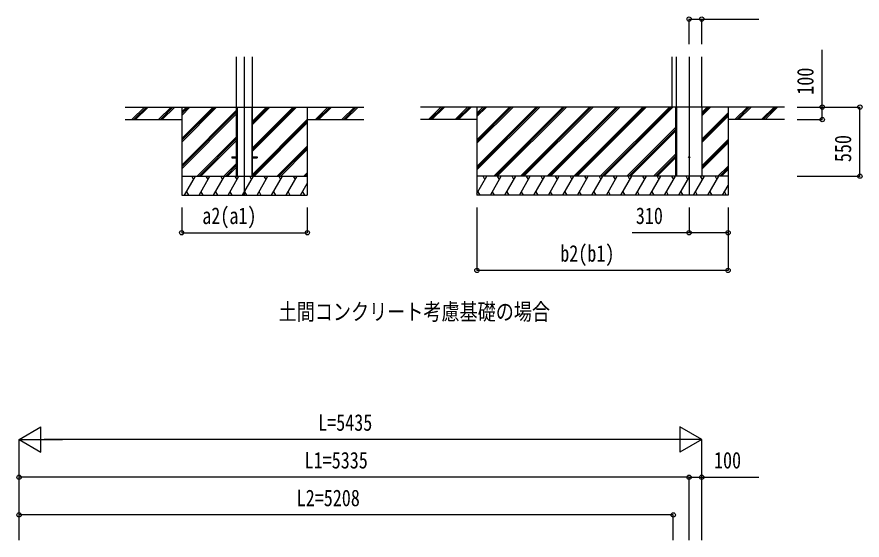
# Model space of a CAD drawing. Units: millimetres, scale not verified. Extents: x -16820 to 16820, y -11880 to 11880.
# Drawn here: x 1323 to 8052, y -4130 to 32 of the extents above; entities that cross this region are included whole.
import ezdxf
from ezdxf.enums import TextEntityAlignment as Align

# ---------------------------------------------------------------- set-up
doc = ezdxf.new("R2010")
doc.units = ezdxf.units.MM
doc.header["$LTSCALE"] = 50
for name, color, linetype in [('0-2_USER1', 3, 'Continuous'), ('0-3_YKK_12', 2, 'Continuous'), ('0-5_YKK_A1', 4, 'Continuous'), ('0-6_YKK_D', 6, 'Continuous')]:
    doc.layers.add(name, color=color, linetype=linetype)
doc.styles.add('ＭＳ ゴシック', font='')
doc.styles.get('ＭＳ ゴシック').set_extended_font_data('MS Gothic')

msp = doc.modelspace()

# ---------------------------------------------------------------- linework, layer by layer
at = {"layer": '0-3_YKK_12'}
for p, q in [((3135.08, -1385), (3135.08, -285)), ((6675.08, -285), (6675.08, -1385))]:
    msp.add_line(p, q, dxfattribs=at)
at = {"layer": '0-5_YKK_A1'}
for p, q in [((3072.58, -1235), (3072.58, -285)), ((3197.58, -1235), (3197.58, -285)), ((6540.08, -685), (6540.08, -285)), ((6575.08, -685), (6575.08, -285)), ((6775.08, -685), (6775.08, -285)), ((2185.08, -685), (3072.58, -685)), ((2239.41, -785), (2339.41, -685)), ((2253.55, -785), (2353.55, -685)), ((2267.7, -785), (2367.7, -685)), ((2451.54, -785), (2551.54, -685)), ((2465.69, -785), (2565.69, -685)), ((2479.83, -785), (2579.83, -685)), ((2635.08, -685), (2635.08, -1385)), ((2899.05, -685), (2635.08, -948.97)), ((2686.92, -685), (2635.08, -736.84)), ((2884.91, -685), (2635.08, -934.83)), ((2913.19, -685), (2635.08, -963.11)), ((2672.78, -685), (2635.08, -722.7)), ((2701.06, -685), (2635.08, -750.98)), ((3072.58, -709.46), (2635.08, -1146.96)), ((3072.58, -723.6), (2635.08, -1161.1)), ((3072.58, -737.75), (2635.08, -1175.25)), ((3072.58, -685), (3197.58, -685)), ((3074.28, -685), (3074.28, -1235)), ((3077.78, -685), (3077.78, -1235)), ((3192.38, -685), (3192.38, -1235)), ((3195.88, -685), (3195.88, -1235)), ((3197.58, -685), (4085.08, -685)), ((3535.45, -685), (3197.58, -1022.87)), ((3323.32, -685), (3197.58, -810.74)), ((3521.31, -685), (3197.58, -1008.73)), ((3549.59, -685), (3197.58, -1037.01)), ((3309.17, -685), (3197.58, -796.59)), ((3337.46, -685), (3197.58, -824.88)), ((3635.08, -685), (3635.08, -1385)), ((3799.1, -685), (3699.1, -785)), ((3813.24, -685), (3713.24, -785)), ((3827.38, -685), (3727.38, -785)), ((4011.23, -685), (3911.23, -785)), ((4025.37, -685), (3925.37, -785)), ((4039.51, -685), (3939.51, -785)), ((7435.08, -685), (4535.08, -685)), ((4699.1, -685), (4599.1, -785)), ((4713.24, -685), (4613.24, -785)), ((4727.38, -685), (4627.38, -785)), ((4911.23, -685), (4811.23, -785)), ((4925.37, -685), (4825.37, -785)), ((4939.51, -685), (4839.51, -785)), ((4985.08, -685), (4985.08, -1385)), ((5471.45, -685), (4985.08, -1171.37)), ((5259.32, -685), (4985.08, -959.24)), ((5047.18, -685), (4985.08, -747.1)), ((5457.31, -685), (4985.08, -1157.23)), ((5485.59, -685), (4985.08, -1185.51)), ((5245.17, -685), (4985.08, -945.09)), ((5273.46, -685), (4985.08, -973.38)), ((5033.04, -685), (4985.08, -732.96)), ((5061.33, -685), (4985.08, -761.25)), ((5669.44, -685), (5119.44, -1235)), ((5683.58, -685), (5133.58, -1235)), ((5697.72, -685), (5147.72, -1235)), ((5881.57, -685), (5331.57, -1235)), ((5895.71, -685), (5345.71, -1235)), ((5909.85, -685), (5359.85, -1235)), ((6093.7, -685), (5543.7, -1235)), ((6107.84, -685), (5557.84, -1235)), ((6121.99, -685), (5571.99, -1235)), ((6305.83, -685), (5755.83, -1235)), ((6319.98, -685), (5769.98, -1235)), ((6334.12, -685), (5784.12, -1235)), ((6517.97, -685), (5967.97, -1235)), ((6532.11, -685), (5982.11, -1235)), ((6546.25, -685), (5996.25, -1235)), ((6566.08, -685), (6566.08, -1235)), ((6575.08, -685), (6575.08, -1235)), ((6775.08, -685), (6775.08, -1235)), ((6831.92, -685), (6775.08, -741.84)), ((6817.78, -685), (6775.08, -727.7)), ((6846.06, -685), (6775.08, -755.98)), ((6985.08, -729.83), (6775.08, -939.83)), ((6985.08, -685), (6985.08, -1385)), ((7039.41, -785), (7139.41, -685)), ((7053.55, -785), (7153.55, -685)), ((7067.7, -785), (7167.7, -685)), ((7251.54, -785), (7351.54, -685)), ((7265.69, -785), (7365.69, -685)), ((7279.83, -785), (7379.83, -685)), ((2185.08, -785), (2635.08, -785)), ((3635.08, -783.36), (3197.58, -1220.86)), ((3635.08, -797.5), (3197.58, -1235)), ((3635.08, -785), (4085.08, -785)), ((4985.08, -785), (4535.08, -785)), ((6985.08, -743.97), (6775.08, -953.97)), ((6985.08, -758.11), (6775.08, -968.11)), ((7435.08, -785), (6985.08, -785)), ((3635.08, -811.64), (3211.72, -1235)), ((6566.08, -849.02), (6180.1, -1235)), ((6566.08, -863.16), (6194.24, -1235)), ((3072.58, -921.59), (2759.17, -1235)), ((3072.58, -935.74), (2773.32, -1235)), ((6566.08, -877.3), (6208.38, -1235)), ((6985.08, -941.96), (6775.08, -1151.96)), ((3072.58, -949.88), (2787.46, -1235)), ((3635.08, -995.49), (3395.57, -1235)), ((6985.08, -956.1), (6775.08, -1166.1)), ((6985.08, -970.25), (6775.08, -1180.25)), ((3635.08, -1009.63), (3409.71, -1235)), ((3635.08, -1023.77), (3423.85, -1235)), ((6566.08, -1061.15), (6392.23, -1235)), ((6566.08, -1075.29), (6406.37, -1235)), ((3072.58, -1133.73), (2971.31, -1235)), ((3035.08, -1080.5), (3035.08, -1089.5)), ((3035.08, -1080.5), (3072.58, -1080.5)), ((3035.08, -1089.5), (3072.58, -1089.5)), ((3197.58, -1080.5), (3235.08, -1080.5)), ((3197.58, -1089.5), (3235.08, -1089.5)), ((3235.08, -1080.5), (3235.08, -1089.5)), ((6566.08, -1089.43), (6420.51, -1235)), ((3072.58, -1147.87), (2985.45, -1235)), ((3072.58, -1162.01), (2999.59, -1235)), ((3635.08, -1207.62), (3607.7, -1235)), ((6985.08, -1154.09), (6904.17, -1235)), ((6985.08, -1168.24), (6918.32, -1235)), ((6985.08, -1182.38), (6932.46, -1235)), ((2635.08, -1235), (3635.08, -1235)), ((2658.2, -1385), (2744.8, -1235)), ((2729.8, -1260.98), (2714.8, -1235)), ((2773.67, -1385), (2860.27, -1235)), ((2845.27, -1260.98), (2830.27, -1235)), ((2889.14, -1385), (2975.74, -1235)), ((2960.74, -1260.98), (2945.74, -1235)), ((3004.61, -1385), (3091.21, -1235)), ((3076.21, -1260.98), (3061.21, -1235)), ((3120.08, -1385), (3206.68, -1235)), ((3191.68, -1260.98), (3176.68, -1235)), ((3235.55, -1385), (3322.15, -1235)), ((3307.15, -1260.98), (3292.15, -1235)), ((3351.02, -1385), (3437.62, -1235)), ((3407.62, -1235), (3422.62, -1260.98)), ((3466.49, -1385), (3553.09, -1235)), ((3523.09, -1235), (3538.09, -1260.98)), ((3635.08, -1221.76), (3621.84, -1235)), ((6985.08, -1235), (4985.08, -1235)), ((4985.08, -1371.93), (5064.14, -1235)), ((5049.14, -1260.98), (5034.14, -1235)), ((5093.01, -1385), (5179.61, -1235)), ((5164.61, -1260.98), (5149.61, -1235)), ((5208.48, -1385), (5295.08, -1235)), ((5280.08, -1260.98), (5265.08, -1235)), ((5323.95, -1385), (5410.55, -1235)), ((5395.55, -1260.98), (5380.55, -1235)), ((5439.42, -1385), (5526.02, -1235)), ((5511.02, -1260.98), (5496.02, -1235)), ((5554.89, -1385), (5641.49, -1235)), ((5626.49, -1260.98), (5611.49, -1235)), ((5670.36, -1385), (5756.96, -1235)), ((5726.96, -1235), (5741.96, -1260.98)), ((5785.83, -1385), (5872.43, -1235)), ((5842.43, -1235), (5857.43, -1260.98)), ((5901.3, -1385), (5987.9, -1235)), ((5957.9, -1235), (5972.9, -1260.98)), ((6016.77, -1385), (6103.37, -1235)), ((6088.37, -1260.98), (6073.37, -1235)), ((6132.24, -1385), (6218.84, -1235)), ((6203.84, -1260.98), (6188.84, -1235)), ((6247.71, -1385), (6334.31, -1235)), ((6304.31, -1235), (6319.31, -1260.98)), ((6363.18, -1385), (6449.78, -1235)), ((6419.78, -1235), (6434.78, -1260.98)), ((6478.65, -1385), (6565.25, -1235)), ((6535.25, -1235), (6550.25, -1260.98)), ((6775.08, -1235), (6566.08, -1235)), ((6594.12, -1385), (6680.72, -1235)), ((6665.72, -1260.98), (6650.72, -1235)), ((6709.59, -1385), (6796.19, -1235)), ((6781.19, -1260.98), (6766.19, -1235)), ((6825.06, -1385), (6911.66, -1235)), ((6881.66, -1235), (6896.66, -1260.98)), ((3581.96, -1385), (3635.08, -1292.99)), ((6940.53, -1385), (6985.08, -1307.83)), ((2635.08, -1385), (3635.08, -1385)), ((2673.2, -1359.02), (2688.2, -1385)), ((2788.67, -1359.02), (2803.67, -1385)), ((2904.14, -1359.02), (2919.14, -1385)), ((3019.61, -1359.02), (3034.61, -1385)), ((3135.08, -1359.02), (3150.08, -1385)), ((3250.55, -1359.02), (3265.55, -1385)), ((3366.02, -1359.02), (3381.02, -1385)), ((3481.49, -1359.02), (3496.49, -1385)), ((3596.96, -1359.02), (3611.96, -1385)), ((6985.08, -1385), (4985.08, -1385)), ((4992.53, -1359.02), (5007.53, -1385)), ((5108, -1359.02), (5123, -1385)), ((5223.48, -1359.02), (5238.47, -1385)), ((5338.95, -1359.02), (5353.95, -1385)), ((5454.42, -1359.02), (5469.42, -1385)), ((5569.89, -1359.02), (5584.88, -1385)), ((5685.36, -1359.02), (5700.35, -1385)), ((5800.83, -1359.02), (5815.82, -1385)), ((5916.3, -1359.02), (5931.29, -1385)), ((6031.77, -1359.02), (6046.77, -1385)), ((6147.24, -1359.02), (6162.24, -1385)), ((6262.71, -1359.02), (6277.7, -1385)), ((6378.18, -1359.02), (6393.17, -1385)), ((6493.65, -1359.02), (6508.64, -1385)), ((6609.12, -1359.02), (6624.12, -1385)), ((6724.59, -1359.02), (6739.59, -1385)), ((6840.06, -1359.02), (6855.05, -1385)), ((6955.53, -1359.02), (6970.52, -1385))]:
    msp.add_line(p, q, dxfattribs=at)
msp.add_circle((6675.08, -1085), 4.5, dxfattribs=at)
at = {"layer": '0-6_YKK_D'}
for p, q in [((6675.08, -185), (6675.08, 16)), ((6775.08, -185), (6775.08, 16)), ((7535.08, -685), (8036.08, -685)), ((7535.08, -685), (7736.08, -685)), ((8035.08, -1235), (8035.08, -685)), ((7535.08, -785), (7736.08, -785)), ((7535.08, -1235), (8036.08, -1235)), ((2635.08, -1485), (2635.08, -1686)), ((3635.08, -1485), (3635.08, -1686)), ((4985.08, -1485), (4985.08, -1986)), ((6675.08, -1485), (6675.08, -1686)), ((6985.08, -1485), (6985.08, -1686)), ((6985.08, -1485), (6985.08, -1986)), ((2635.08, -1685), (3635.08, -1685)), ((6985.08, -1985), (4985.08, -1985)), ((1340.08, -3330), (1513.28, -3230)), ((1513.28, -3430), (1513.28, -3230)), ((6775.08, -3330), (6601.87, -3230)), ((6601.87, -3230), (6601.87, -3430)), ((1340.08, -4130), (1340.08, -3329)), ((1340.08, -3330), (1513.28, -3430)), ((1340.08, -3330), (1686.49, -3330)), ((6575.08, -3330), (1540.08, -3330)), ((6775.08, -3330), (6428.67, -3330)), ((6775.08, -3330), (6601.87, -3430)), ((6775.08, -4130), (6775.08, -3329)), ((1340.08, -4130), (1340.08, -3629)), ((6675.08, -3630), (1340.08, -3630)), ((6675.08, -4130), (6675.08, -3629)), ((6675.08, -4130), (6675.08, -3629)), ((6775.08, -4130), (6775.08, -3629)), ((1340.08, -4130), (1340.08, -3929)), ((6548.33, -3930), (1340.08, -3930)), ((6548.33, -4130), (6548.33, -3929))]:
    msp.add_line(p, q, dxfattribs=at)
for points in [[(6675.08, 15), (6775.08, 15), (7229.48, 15)], [(7735.08, -785), (7735.08, -685), (7735.08, -230.6)], [(6985.08, -1685), (6675.08, -1685), (6220.68, -1685)], [(6675.08, -3630), (6775.08, -3630), (7229.48, -3630)]]:
    msp.add_lwpolyline(points, dxfattribs=at)
for centre in [(6675.08, 15), (6775.08, 15), (7735.08, -685), (8035.08, -685), (7735.08, -785), (8035.08, -1235), (2635.08, -1685), (3635.08, -1685), (6675.08, -1685), (6985.08, -1685), (4985.08, -1985), (6985.08, -1985), (1340.08, -3630), (6675.08, -3630), (6675.08, -3630), (6775.08, -3630), (1340.08, -3930), (6548.33, -3930)]:
    msp.add_circle(centre, 17, dxfattribs=at)

# ---------------------------------------------------------------- texts
at = {"layer": '0-2_USER1', "style": 'ＭＳ ゴシック', "width": 0.8}
msp.add_text('土間コンクリート考慮基礎の場合', height=132, dxfattribs=at).set_placement((3407, -2419), align=Align.BOTTOM_LEFT)
at = {"layer": '0-6_YKK_D', "style": 'ＭＳ ゴシック', "width": 0.8}
for s, p in [('100', (7705.08, -587)), ('550', (8005.08, -1123.2))]:
    msp.add_text(s, height=132, rotation=90, dxfattribs=at).set_placement(p, align=Align.BOTTOM_LEFT)
for s, p in [('a2(a1)', (2799.08, -1655)), ('310', (6250.68, -1655)), ('b2(b1)', (5649.08, -1955)), ('L=5435', (3721.58, -3300)), ('L1=5335', (3613.98, -3600)), ('100', (6873.08, -3600)), ('L2=5208', (3550.6, -3900))]:
    msp.add_text(s, height=132, dxfattribs=at).set_placement(p, align=Align.BOTTOM_LEFT)

doc.saveas('drawing.dxf')
